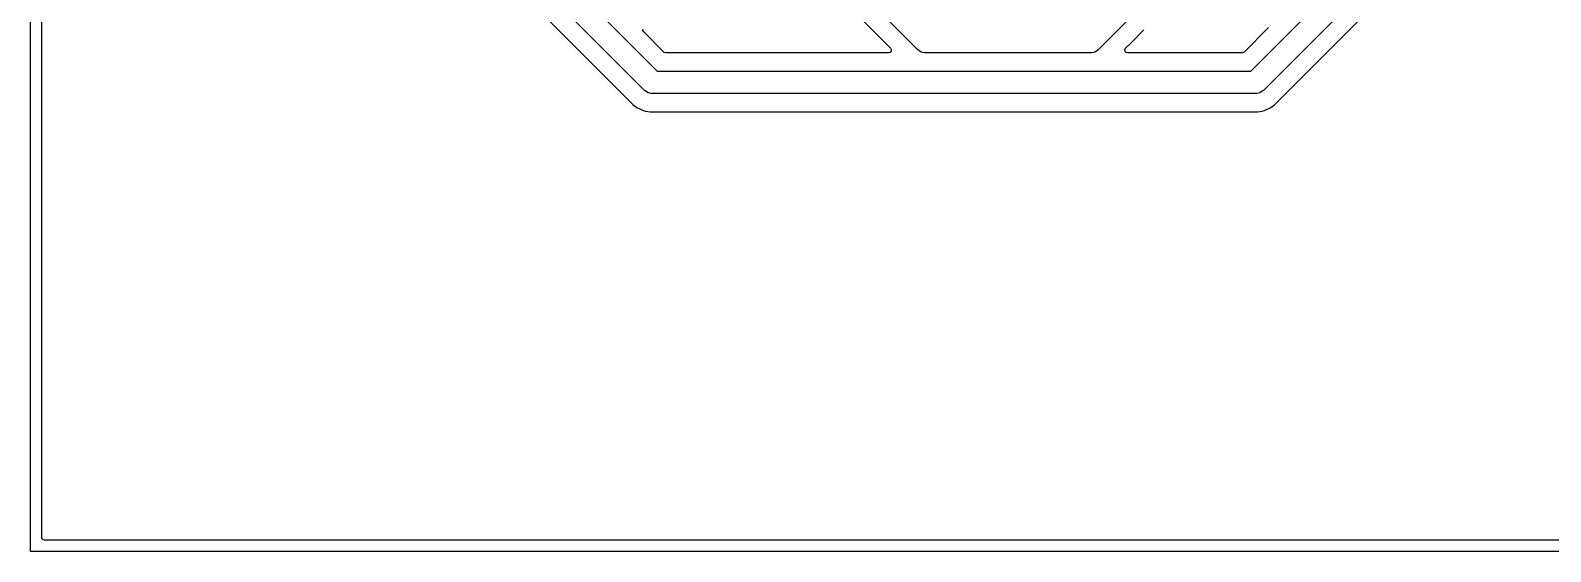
# Model space of a CAD drawing. Extents: x 20 to 124, y -124 to -20.
# Drawn here: x 20 to 87.2, y -124 to -101 of the extents above; entities that cross this region are included whole.
import ezdxf

# ---------------------------------------------------------------- set-up
doc = ezdxf.new("R2010")
doc.units = 0
doc.layers.add('BLACK', color=7, linetype='CONTINUOUS')
doc.layers.add('WHITE', color=7, linetype='CONTINUOUS')

msp = doc.modelspace()

# ---------------------------------------------------------------- linework, layer by layer
at = {"layer": 'BLACK', "linetype": 'CONTINUOUS'}
for p, q in [((20.5005, -123.3755), (20.5005, -45.870548)), ((25.1445, -80.216193), (47.697707, -102.7694)), ((23.652536, -81.270521), (46.643386, -104.261371)), ((47.137046, -103.622953), (24.290947, -80.776853)), ((73.931894, -102.7694), (84.3464, -92.354893)), ((85.199953, -92.915554), (74.492553, -103.622953)), ((74.986219, -104.261366), (85.838366, -93.409219)), ((59.212447, -101.821253), (51.748247, -94.357053)), ((55.96707, -99.707955), (58.016335, -101.757219)), ((68.897721, -100.131884), (67.208353, -101.821253)), ((47.071223, -100.983), (47.076207, -100.913308)), ((47.104708, -101.044323), (47.071223, -100.983)), ((47.992966, -101.932581), (47.104708, -101.044323)), ((68.628776, -101.532908), (69.216409, -100.945273)), ((74.719534, -100.849681), (73.636634, -101.932581)), ((48.013608, -101.949215), (47.992966, -101.932581)), ((48.080647, -101.9689), (48.013608, -101.949215)), ((57.928654, -101.9689), (48.080647, -101.9689)), ((57.9375, -101.968584), (57.928654, -101.9689)), ((58.002964, -101.944167), (57.9375, -101.968584)), ((58.044836, -101.888234), (58.002964, -101.944167)), ((58.016335, -101.757219), (58.04982, -101.818542)), ((58.04982, -101.818542), (58.044836, -101.888234)), ((59.261603, -101.864361), (59.212447, -101.821253)), ((59.261619, -101.864377), (59.261603, -101.864361)), ((59.374658, -101.92964), (59.261619, -101.864377)), ((59.500737, -101.963423), (59.374658, -101.92964)), ((59.500752, -101.963423), (59.500737, -101.963423)), ((59.566, -101.9677), (59.500752, -101.963423)), ((66.8548, -101.9677), (59.566, -101.9677)), ((66.920048, -101.963423), (66.8548, -101.9677)), ((66.920063, -101.963423), (66.920048, -101.963423)), ((67.046142, -101.92964), (66.920063, -101.963423)), ((67.159181, -101.864377), (67.046142, -101.92964)), ((67.159196, -101.864361), (67.159181, -101.864377)), ((67.208353, -101.821253), (67.159196, -101.864361)), ((68.369409, -101.827253), (68.398434, -101.763697)), ((68.379353, -101.896411), (68.369409, -101.827253)), ((68.425108, -101.949215), (68.379353, -101.896411)), ((68.398434, -101.763697), (68.404466, -101.757219)), ((68.404466, -101.757219), (68.628776, -101.532908)), ((68.492147, -101.9689), (68.425108, -101.949215)), ((73.548953, -101.9689), (68.492147, -101.9689)), ((73.575311, -101.966066), (73.548953, -101.9689)), ((73.636634, -101.932581), (73.575311, -101.966066)), ((47.697707, -102.7694), (73.931894, -102.7694)), ((47.18621, -103.666068), (47.137046, -103.622953)), ((47.186219, -103.666077), (47.18621, -103.666068)), ((47.299258, -103.73134), (47.186219, -103.666077)), ((47.425337, -103.765123), (47.299258, -103.73134)), ((47.425352, -103.765123), (47.425337, -103.765123)), ((47.4906, -103.7694), (47.425352, -103.765123)), ((74.139, -103.7694), (47.4906, -103.7694)), ((74.204248, -103.765123), (74.139, -103.7694)), ((74.204263, -103.765123), (74.204248, -103.765123)), ((74.330342, -103.73134), (74.204263, -103.765123)), ((74.443381, -103.666077), (74.330342, -103.73134)), ((74.443396, -103.666061), (74.443381, -103.666077)), ((74.492553, -103.622953), (74.443396, -103.666061)), ((46.643386, -104.261371), (46.798349, -104.373956)), ((46.798349, -104.373956), (46.80899, -104.381687)), ((46.80899, -104.381687), (46.900185, -104.428153)), ((46.900185, -104.428153), (46.991376, -104.474618)), ((46.991376, -104.474618), (46.991378, -104.474618)), ((46.991378, -104.474618), (46.991381, -104.47462)), ((46.991381, -104.47462), (47.088722, -104.506248)), ((47.088722, -104.506248), (47.186065, -104.537877)), ((47.186065, -104.537877), (47.287157, -104.553888)), ((47.287157, -104.553888), (47.388248, -104.5699)), ((47.388248, -104.5699), (47.388249, -104.5699)), ((47.388249, -104.5699), (74.241351, -104.5699)), ((74.241351, -104.5699), (74.241352, -104.5699)), ((74.241352, -104.5699), (74.443535, -104.537877)), ((74.443535, -104.537877), (74.540876, -104.506248)), ((74.540876, -104.506248), (74.638219, -104.47462)), ((74.638219, -104.47462), (74.729414, -104.428153)), ((74.729414, -104.428153), (74.820611, -104.381687)), ((74.820611, -104.381687), (74.986219, -104.261366)), ((20.511706, -123.427011), (20.5005, -123.3755)), ((20.557461, -123.479815), (20.511706, -123.427011)), ((20.6245, -123.4995), (20.557461, -123.479815)), ((123.3755, -123.4995), (20.6245, -123.4995))]:
    msp.add_line(p, q, dxfattribs=at)
at = {"layer": 'WHITE', "linetype": 'CONTINUOUS'}
for p, q in [((20, -124), (20, -20)), ((124, -124), (20, -124))]:
    msp.add_line(p, q, dxfattribs=at)

doc.saveas('drawing.dxf')
